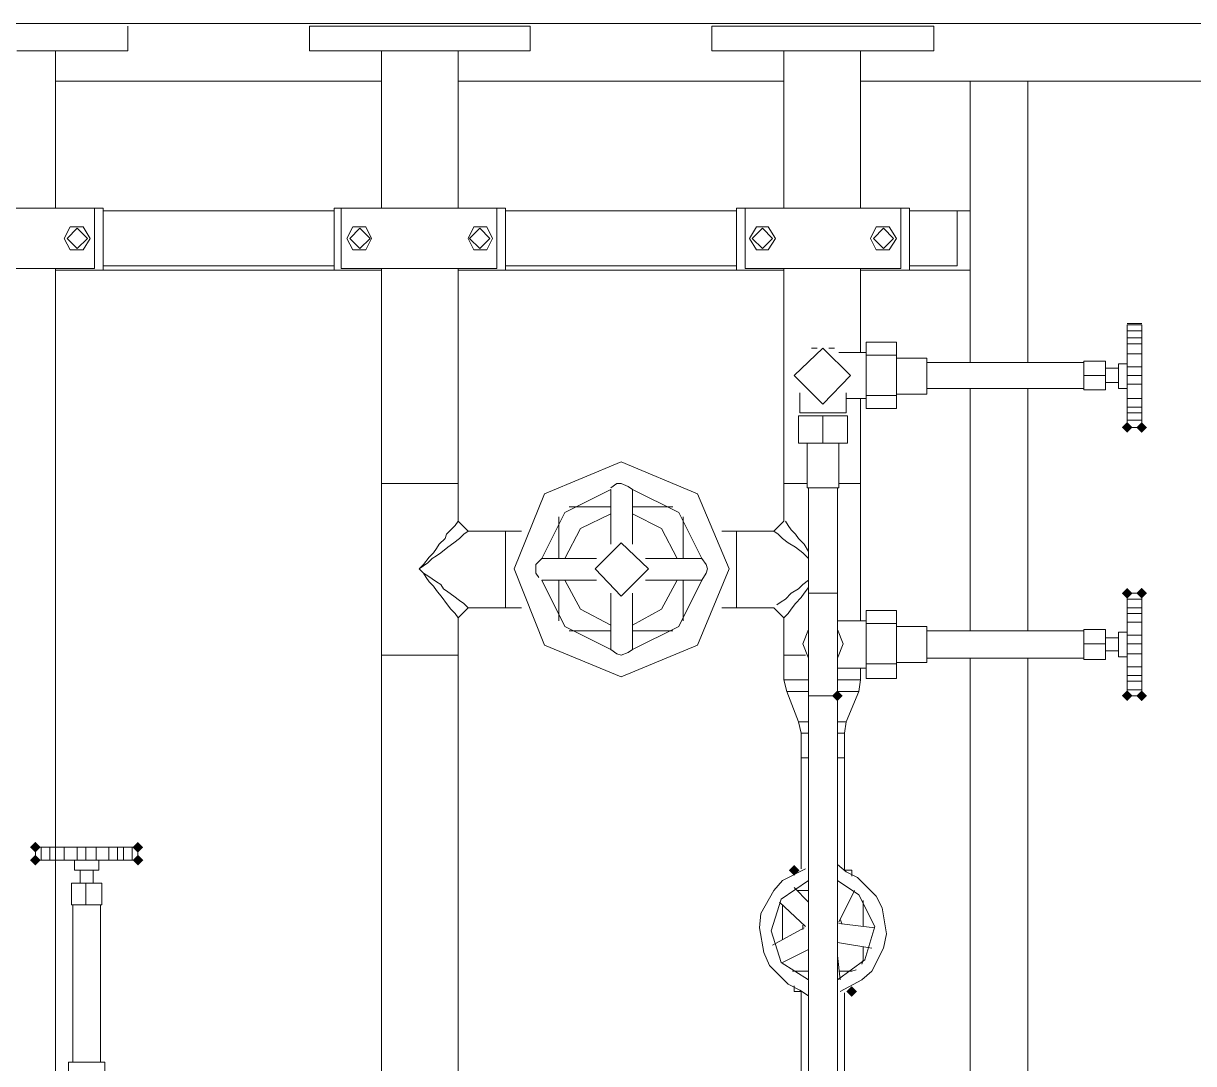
# Model space of a CAD drawing. Header units: millimetres. Extents: x -4415 to 173792, y -78716 to 47289.
# Drawn here: x 43758 to 44629, y 3240 to 4014 of the extents above; entities that cross this region are included whole.
import ezdxf

# ---------------------------------------------------------------- set-up
doc = ezdxf.new("R2010")
doc.units = ezdxf.units.MM

msp = doc.modelspace()

# ---------------------------------------------------------------- hatches: boundary and pattern name
h = msp.add_hatch(color=0)
h.dxf.hatch_style = 2
h.paths.add_polyline_path([(44579.18, 3709.17), (44575.21, 3713.14), (44579.18, 3717.11), (44583.15, 3713.14)])
h = msp.add_hatch(color=0)
h.dxf.hatch_style = 2
h.paths.add_polyline_path([(44589.92, 3709.17), (44585.94, 3713.14), (44589.92, 3717.11), (44593.89, 3713.14)])
h = msp.add_hatch(color=0)
h.dxf.hatch_style = 2
h.paths.add_polyline_path([(44579.18, 3585.72), (44575.21, 3589.69), (44579.18, 3593.66), (44583.15, 3589.69)])
h = msp.add_hatch(color=0)
h.dxf.hatch_style = 2
h.paths.add_polyline_path([(44589.92, 3585.72), (44585.94, 3589.69), (44589.92, 3593.66), (44593.89, 3589.69)])
h = msp.add_hatch(color=0)
h.dxf.hatch_style = 2
h.paths.add_polyline_path([(44363.41, 3509.5), (44359.44, 3513.47), (44363.41, 3517.44), (44367.38, 3513.47)])
h = msp.add_hatch(color=0)
h.dxf.hatch_style = 2
h.paths.add_polyline_path([(44579.18, 3509.5), (44575.21, 3513.47), (44579.18, 3517.44), (44583.15, 3513.47)])
h = msp.add_hatch(color=0)
h.dxf.hatch_style = 2
h.paths.add_polyline_path([(44589.92, 3509.5), (44585.94, 3513.47), (44589.92, 3517.44), (44593.89, 3513.47)])
h = msp.add_hatch(color=0)
h.dxf.hatch_style = 2
h.paths.add_polyline_path([(43766.54, 3396.78), (43762.57, 3400.75), (43766.54, 3404.72), (43770.52, 3400.75)])
h = msp.add_hatch(color=0)
h.dxf.hatch_style = 2
h.paths.add_polyline_path([(43842.76, 3396.78), (43838.79, 3400.75), (43842.76, 3404.72), (43846.73, 3400.75)])
h = msp.add_hatch(color=0)
h.dxf.hatch_style = 2
h.paths.add_polyline_path([(43766.54, 3387.12), (43762.57, 3391.09), (43766.54, 3395.06), (43770.52, 3391.09)])
h = msp.add_hatch(color=0)
h.dxf.hatch_style = 2
h.paths.add_polyline_path([(43842.76, 3387.12), (43838.79, 3391.09), (43842.76, 3395.06), (43846.73, 3391.09)])
h = msp.add_hatch(color=0)
h.dxf.hatch_style = 2
h.paths.add_polyline_path([(44331.2, 3379.61), (44327.23, 3383.58), (44331.2, 3387.55), (44335.18, 3383.58)])
h = msp.add_hatch(color=0)
h.dxf.hatch_style = 2
h.paths.add_polyline_path([(44331.2, 3379.61), (44327.23, 3383.58), (44331.2, 3387.55), (44335.18, 3383.58)])
h = msp.add_hatch(color=0)
h.dxf.hatch_style = 2
h.paths.add_polyline_path([(44374.14, 3289.43), (44370.17, 3293.4), (44374.14, 3297.38), (44378.12, 3293.4)])
h = msp.add_hatch(color=0)
h.dxf.hatch_style = 2
h.paths.add_polyline_path([(44374.14, 3289.43), (44370.17, 3293.4), (44374.14, 3297.38), (44378.12, 3293.4)])

# ---------------------------------------------------------------- linework, layer by layer
at = {"color": 0, "lineweight": 0}
for points in [[(43494.95, 4013.72), (43801.97, 4013.72)], [(43801.97, 4013.72), (44002.71, 4013.72)], [(43835.25, 4011.57), (43835.25, 3993.32)], [(43970.51, 3993.32), (43970.51, 4011.57)], [(44134.75, 4011.57), (43970.51, 4011.57)], [(44102.55, 4013.72), (44002.71, 4013.72)], [(44102.55, 4013.72), (44303.29, 4013.72)], [(44134.75, 4011.57), (44134.75, 3993.32)], [(44270.01, 3993.32), (44270.01, 4011.57)], [(44435.33, 4011.57), (44270.01, 4011.57)], [(44402.05, 4013.72), (44303.29, 4013.72)], [(44402.05, 4013.72), (47800.74, 4013.72)], [(44435.33, 4011.57), (44435.33, 3993.32)], [(43835.25, 3993.32), (43752.59, 3993.32)], [(43781.57, 3993.32), (43781.57, 3876.31)], [(44134.75, 3993.32), (43970.51, 3993.32)], [(44024.18, 3876.31), (44024.18, 3993.32)], [(44081.08, 3993.32), (44081.08, 3876.31)], [(44435.33, 3993.32), (44270.01, 3993.32)], [(44323.69, 3876.31), (44323.69, 3993.32)], [(44380.58, 3993.32), (44380.58, 3876.31)], [(43781.57, 3970.78), (44024.18, 3970.78)], [(44081.08, 3970.78), (44323.69, 3970.78)], [(44380.58, 3970.78), (44785.29, 3970.78)], [(44462.17, 3970.78), (44505.11, 3970.78)], [(44462.17, 3761.45), (44462.17, 3970.78)], [(44505.11, 3761.45), (44505.11, 3970.78)], [(43694.62, 3876.31), (43810.56, 3876.31)], [(43781.57, 3876.31), (43817, 3876.31)], [(43810.56, 3876.31), (43810.56, 3831.23)], [(43817, 3876.31), (43817, 3830.15)], [(43988.76, 3876.31), (44024.18, 3876.31)], [(43988.76, 3830.15), (43988.76, 3876.31)], [(43994.13, 3876.31), (44110.06, 3876.31)], [(43994.13, 3831.23), (43994.13, 3876.31)], [(44081.08, 3876.31), (44116.5, 3876.31)], [(44110.06, 3876.31), (44110.06, 3831.23)], [(44116.5, 3876.31), (44116.5, 3830.15)], [(44288.26, 3876.31), (44323.69, 3876.31)], [(44288.26, 3830.15), (44288.26, 3876.31)], [(44294.7, 3876.31), (44410.64, 3876.31)], [(44294.7, 3831.23), (44294.7, 3876.31)], [(44380.58, 3876.31), (44417.08, 3876.31)], [(44410.64, 3876.31), (44410.64, 3831.23)], [(44417.08, 3876.31), (44417.08, 3830.15)], [(43817, 3874.16), (43988.76, 3874.16)], [(44116.5, 3874.16), (44288.26, 3874.16)], [(44417.08, 3874.16), (44452.51, 3874.16)], [(44452.51, 3874.16), (44452.51, 3833.37)], [(44452.51, 3874.16), (44462.17, 3874.16)], [(44462.17, 3830.15), (44462.17, 3874.16)], [(43788.01, 3853.77), (43792.31, 3862.36)], [(43792.31, 3862.36), (43801.97, 3862.36)], [(43801.97, 3862.36), (43807.34, 3853.77)], [(43998.42, 3853.77), (44002.71, 3862.36)], [(44002.71, 3862.36), (44012.37, 3862.36)], [(44012.37, 3862.36), (44016.67, 3853.77)], [(44088.59, 3853.77), (44092.89, 3862.36)], [(44092.89, 3862.36), (44102.55, 3862.36)], [(44102.55, 3862.36), (44106.84, 3853.77)], [(44297.92, 3853.77), (44303.29, 3862.36)], [(44303.29, 3862.36), (44311.88, 3862.36)], [(44311.88, 3862.36), (44317.25, 3853.77)], [(44388.1, 3853.77), (44392.39, 3862.36)], [(44392.39, 3862.36), (44402.05, 3862.36)], [(44402.05, 3862.36), (44407.42, 3853.77)], [(43792.31, 3845.18), (43788.01, 3853.77)], [(43807.34, 3853.77), (43801.97, 3845.18)], [(44002.71, 3845.18), (43998.42, 3853.77)], [(44016.67, 3853.77), (44012.37, 3845.18)], [(44092.89, 3845.18), (44088.59, 3853.77)], [(44106.84, 3853.77), (44102.55, 3845.18)], [(44303.29, 3845.18), (44297.92, 3853.77)], [(44317.25, 3853.77), (44311.88, 3845.18)], [(44392.39, 3845.18), (44388.1, 3853.77)], [(44407.42, 3853.77), (44402.05, 3845.18)], [(43801.97, 3845.18), (43792.31, 3845.18)], [(44012.37, 3845.18), (44002.71, 3845.18)], [(44102.55, 3845.18), (44092.89, 3845.18)], [(44311.88, 3845.18), (44303.29, 3845.18)], [(44402.05, 3845.18), (44392.39, 3845.18)], [(43817, 3833.37), (43988.76, 3833.37)], [(44116.5, 3833.37), (44288.26, 3833.37)], [(44417.08, 3833.37), (44452.51, 3833.37)], [(43810.56, 3831.23), (43694.62, 3831.23)], [(43781.57, 3831.23), (43781.57, 3400.75)], [(43817, 3830.15), (43781.57, 3830.15)], [(43817, 3830.15), (43988.76, 3830.15)], [(44024.18, 3830.15), (43988.76, 3830.15)], [(44110.06, 3831.23), (43994.13, 3831.23)], [(44024.18, 3671.27), (44024.18, 3831.23)], [(44081.08, 3831.23), (44081.08, 3671.27)], [(44116.5, 3830.15), (44081.08, 3830.15)], [(44116.5, 3830.15), (44288.26, 3830.15)], [(44323.69, 3830.15), (44288.26, 3830.15)], [(44410.64, 3831.23), (44294.7, 3831.23)], [(44323.69, 3671.27), (44323.69, 3831.23)], [(44380.58, 3831.23), (44380.58, 3768.96)], [(44417.08, 3830.15), (44380.58, 3830.15)], [(44417.08, 3830.15), (44462.17, 3830.15)], [(44579.18, 3790.43), (44589.92, 3790.43)], [(44589.92, 3789.36), (44579.18, 3789.36)], [(44579.18, 3785.06), (44579.18, 3789.36)], [(44589.92, 3785.06), (44589.92, 3789.36)], [(44589.92, 3785.06), (44579.18, 3785.06)], [(44579.18, 3785.06), (44579.18, 3779.7)], [(44589.92, 3785.06), (44589.92, 3779.7)], [(44344.09, 3772.18), (44348.38, 3772.18)], [(44356.97, 3772.18), (44361.26, 3772.18)], [(44384.88, 3776.48), (44407.42, 3776.48)], [(44384.88, 3776.48), (44384.88, 3766.82)], [(44407.42, 3776.48), (44407.42, 3766.82)], [(44589.92, 3779.7), (44579.18, 3779.7)], [(44579.18, 3779.7), (44579.18, 3775.4)], [(44589.92, 3775.4), (44579.18, 3775.4)], [(44579.18, 3767.89), (44579.18, 3775.4)], [(44589.92, 3779.7), (44589.92, 3775.4)], [(44589.92, 3767.89), (44589.92, 3775.4)], [(44364.48, 3768.96), (44384.88, 3768.96)], [(44384.88, 3766.82), (44407.42, 3766.82)], [(44384.88, 3766.82), (44384.88, 3736.76)], [(44407.42, 3766.82), (44407.42, 3736.76)], [(44407.42, 3764.67), (44429.97, 3764.67)], [(44429.97, 3764.67), (44429.97, 3751.79)], [(44589.92, 3767.89), (44579.18, 3767.89)], [(44579.18, 3767.89), (44579.18, 3758.23)], [(44589.92, 3767.89), (44589.92, 3758.23)], [(44429.97, 3761.45), (44546.98, 3761.45)], [(44546.98, 3762.52), (44563.08, 3762.52)], [(44546.98, 3751.79), (44546.98, 3762.52)], [(44563.08, 3751.79), (44563.08, 3762.52)], [(44563.08, 3757.15), (44572.74, 3757.15)], [(44572.74, 3760.37), (44579.18, 3760.37)], [(44572.74, 3742.12), (44572.74, 3760.37)], [(44589.92, 3758.23), (44579.18, 3758.23)], [(44579.18, 3758.23), (44579.18, 3751.79)], [(44589.92, 3758.23), (44589.92, 3751.79)], [(44429.97, 3751.79), (44429.97, 3737.83)], [(44546.98, 3751.79), (44563.08, 3751.79)], [(44546.98, 3741.05), (44546.98, 3751.79)], [(44563.08, 3741.05), (44563.08, 3751.79)], [(44572.74, 3746.42), (44563.08, 3746.42)], [(44589.92, 3751.79), (44579.18, 3751.79)], [(44579.18, 3745.35), (44579.18, 3751.79)], [(44589.92, 3745.35), (44579.18, 3745.35)], [(44579.18, 3745.35), (44579.18, 3734.61)], [(44589.92, 3745.35), (44589.92, 3751.79)], [(44589.92, 3745.35), (44589.92, 3734.61)], [(44335.5, 3723.88), (44335.5, 3738.9)], [(44369.85, 3738.9), (44369.85, 3723.88)], [(44384.88, 3736.76), (44407.42, 3736.76)], [(44384.88, 3736.76), (44384.88, 3727.1)], [(44429.97, 3737.83), (44407.42, 3737.83)], [(44407.42, 3736.76), (44407.42, 3727.1)], [(44546.98, 3742.12), (44429.97, 3742.12)], [(44462.17, 3561.78), (44462.17, 3742.12)], [(44505.11, 3561.78), (44505.11, 3742.12)], [(44546.98, 3741.05), (44563.08, 3741.05)], [(44579.18, 3742.12), (44572.74, 3742.12)], [(44384.88, 3734.61), (44369.85, 3734.61)], [(44380.58, 3734.61), (44380.58, 3671.27)], [(44589.92, 3734.61), (44579.18, 3734.61)], [(44579.18, 3734.61), (44579.18, 3728.17)], [(44589.92, 3728.17), (44579.18, 3728.17)], [(44579.18, 3723.88), (44579.18, 3728.17)], [(44589.92, 3734.61), (44589.92, 3728.17)], [(44589.92, 3723.88), (44589.92, 3728.17)], [(44334.42, 3721.73), (44352.67, 3721.73)], [(44334.42, 3721.73), (44334.42, 3701.33)], [(44335.5, 3723.88), (44369.85, 3723.88)], [(44352.67, 3721.73), (44370.92, 3721.73)], [(44352.67, 3721.73), (44352.67, 3701.33)], [(44370.92, 3721.73), (44370.92, 3701.33)], [(44384.88, 3727.1), (44407.42, 3727.1)], [(44589.92, 3723.88), (44579.18, 3723.88)], [(44579.18, 3723.88), (44579.18, 3718.51)], [(44589.92, 3723.88), (44589.92, 3718.51)], [(44589.92, 3718.51), (44579.18, 3718.51)], [(44579.18, 3718.51), (44579.18, 3713.14)], [(44589.92, 3713.14), (44579.18, 3713.14)], [(44589.92, 3713.14), (44579.18, 3713.14)], [(44589.92, 3718.51), (44589.92, 3713.14)], [(44334.42, 3701.33), (44352.67, 3701.33)], [(44340.86, 3668.05), (44340.86, 3701.33)], [(44352.67, 3701.33), (44370.92, 3701.33)], [(44364.48, 3701.33), (44364.48, 3668.05)], [(44024.18, 3543.53), (44024.18, 3671.27)], [(44024.18, 3671.27), (44052.09, 3671.27)], [(44024.18, 3671.27), (44081.08, 3671.27)], [(44052.09, 3671.27), (44081.08, 3671.27)], [(44081.08, 3671.27), (44081.08, 3643.36)], [(44143.34, 3615.45), (44160.52, 3649.8), (44194.87, 3666.98)], [(44210.97, 3666.98), (44207.75, 3669.13), (44202.38, 3671.27), (44199.16, 3671.27), (44194.87, 3668.05)], [(44194.87, 3626.19), (44194.87, 3666.98)], [(44210.97, 3666.98), (44245.32, 3649.8), (44262.5, 3615.45)], [(44210.97, 3666.98), (44210.97, 3626.19)], [(44323.69, 3643.36), (44323.69, 3671.27)], [(44340.86, 3671.27), (44323.69, 3671.27)], [(44340.86, 3668.05), (44364.48, 3668.05)], [(44341.94, 3589.69), (44341.94, 3668.05)], [(44341.94, 3589.69), (44341.94, 3668.05)], [(44363.41, 3668.05), (44363.41, 3589.69)], [(44380.58, 3671.27), (44364.48, 3671.27)], [(44380.58, 3671.27), (44380.58, 3569.29)], [(44163.74, 3654.1), (44194.87, 3654.1)], [(44210.97, 3654.1), (44241.03, 3654.1)], [(44081.08, 3643.36), (44078.93, 3640.14), (44075.71, 3636.92), (44072.49, 3633.7), (44071.42, 3630.48), (44067.12, 3626.19), (44064.98, 3622.97), (44062.83, 3619.75), (44059.61, 3616.53), (44055.31, 3611.16), (44052.09, 3607.94)], [(44088.59, 3635.85), (44081.08, 3643.36)], [(44156.22, 3615.45), (44156.22, 3646.58)], [(44160.52, 3615.45), (44172.33, 3638), (44194.87, 3648.73)], [(44210.97, 3648.73), (44232.44, 3638), (44244.25, 3615.45)], [(44248.54, 3646.58), (44248.54, 3615.45)], [(44323.69, 3643.36), (44316.17, 3635.85)], [(44341.94, 3620.82), (44338.72, 3626.19), (44334.42, 3630.48), (44332.28, 3633.7), (44329.06, 3636.92), (44326.91, 3640.14), (44324.76, 3643.36)], [(44052.09, 3607.94), (44055.31, 3610.08), (44058.54, 3612.23), (44061.76, 3615.45), (44064.98, 3617.6), (44068.2, 3619.75), (44073.56, 3624.04), (44077.86, 3627.26), (44082.15, 3630.48), (44085.37, 3633.7), (44088.59, 3635.85)], [(44088.59, 3635.85), (44116.5, 3635.85)], [(44116.5, 3635.85), (44128.31, 3635.85)], [(44116.5, 3578.95), (44116.5, 3635.85)], [(44277.53, 3635.85), (44288.26, 3635.85)], [(44288.26, 3635.85), (44316.17, 3635.85)], [(44288.26, 3635.85), (44288.26, 3578.95)], [(44316.17, 3635.85), (44319.39, 3633.7), (44322.62, 3630.48), (44326.91, 3627.26), (44332.28, 3624.04), (44337.64, 3619.75), (44341.94, 3615.45)], [(44143.34, 3615.45), (44139.05, 3611.16), (44139.05, 3607.94), (44139.05, 3604.72), (44141.19, 3601.5)], [(44143.34, 3615.45), (44184.13, 3615.45)], [(44220.63, 3615.45), (44262.5, 3615.45)], [(44262.5, 3599.35), (44265.72, 3604.72), (44266.79, 3607.94), (44265.72, 3611.16), (44262.5, 3615.45)], [(44052.09, 3607.94), (44055.31, 3604.72), (44057.46, 3601.5), (44059.61, 3598.28), (44062.83, 3595.06), (44064.98, 3591.84), (44069.27, 3586.47), (44072.49, 3582.17), (44075.71, 3577.88), (44078.93, 3574.66), (44081.08, 3571.44)], [(44088.59, 3578.95), (44085.37, 3582.17), (44082.15, 3584.32), (44077.86, 3587.54), (44073.56, 3590.76), (44070.34, 3592.91), (44068.2, 3596.13), (44064.98, 3598.28), (44061.76, 3600.42), (44058.54, 3602.57), (44055.31, 3604.72), (44052.09, 3607.94)], [(44194.87, 3547.82), (44160.52, 3565), (44143.34, 3599.35)], [(44184.13, 3599.35), (44143.34, 3599.35)], [(44156.22, 3569.29), (44156.22, 3599.35)], [(44194.87, 3566.07), (44172.33, 3577.88), (44160.52, 3599.35)], [(44262.5, 3599.35), (44245.32, 3565), (44210.97, 3547.82)], [(44244.25, 3599.35), (44232.44, 3577.88), (44210.97, 3566.07)], [(44262.5, 3599.35), (44220.63, 3599.35)], [(44248.54, 3599.35), (44248.54, 3569.29)], [(44341.94, 3599.35), (44337.64, 3596.13), (44334.42, 3592.91), (44329.06, 3589.69), (44324.76, 3585.39), (44321.54, 3583.25), (44318.32, 3581.1)], [(44194.87, 3547.82), (44194.87, 3589.69)], [(44210.97, 3589.69), (44210.97, 3547.82)], [(44323.69, 3571.44), (44326.91, 3574.66), (44329.06, 3577.88), (44332.28, 3582.17), (44336.57, 3586.47), (44338.72, 3589.69), (44341.94, 3593.98)], [(44341.94, 3552.12), (44341.94, 3589.69)], [(44341.94, 3589.69), (44363.41, 3589.69)], [(44363.41, 3589.69), (44363.41, 3552.12)], [(44579.18, 3589.69), (44589.92, 3589.69)], [(44589.92, 3589.69), (44579.18, 3589.69)], [(44579.18, 3585.39), (44579.18, 3589.69)], [(44589.92, 3585.39), (44589.92, 3589.69)], [(44589.92, 3585.39), (44579.18, 3585.39)], [(44579.18, 3585.39), (44579.18, 3578.95)], [(44589.92, 3585.39), (44589.92, 3578.95)], [(44081.08, 3571.44), (44088.59, 3578.95)], [(44081.08, 3571.44), (44081.08, 3543.53)], [(44116.5, 3578.95), (44088.59, 3578.95)], [(44128.31, 3578.95), (44116.5, 3578.95)], [(44288.26, 3578.95), (44277.53, 3578.95)], [(44316.17, 3578.95), (44288.26, 3578.95)], [(44316.17, 3578.95), (44323.69, 3571.44)], [(44323.69, 3543.53), (44323.69, 3571.44)], [(44384.88, 3576.81), (44407.42, 3576.81)], [(44384.88, 3576.81), (44384.88, 3567.15)], [(44407.42, 3576.81), (44407.42, 3567.15)], [(44589.92, 3578.95), (44579.18, 3578.95)], [(44579.18, 3578.95), (44579.18, 3574.66)], [(44589.92, 3574.66), (44579.18, 3574.66)], [(44579.18, 3568.22), (44579.18, 3574.66)], [(44589.92, 3578.95), (44589.92, 3574.66)], [(44589.92, 3568.22), (44589.92, 3574.66)], [(44341.94, 3541.38), (44337.64, 3552.12), (44341.94, 3562.85)], [(44363.41, 3569.29), (44384.88, 3569.29)], [(44363.41, 3562.85), (44367.7, 3552.12), (44363.41, 3541.38)], [(44384.88, 3567.15), (44407.42, 3567.15)], [(44384.88, 3567.15), (44384.88, 3537.09)], [(44407.42, 3567.15), (44407.42, 3537.09)], [(44407.42, 3565), (44429.97, 3565)], [(44429.97, 3565), (44429.97, 3552.12)], [(44546.98, 3562.85), (44563.08, 3562.85)], [(44546.98, 3552.12), (44546.98, 3562.85)], [(44563.08, 3552.12), (44563.08, 3562.85)], [(44589.92, 3568.22), (44579.18, 3568.22)], [(44579.18, 3568.22), (44579.18, 3558.56)], [(44589.92, 3568.22), (44589.92, 3558.56)], [(44194.87, 3561.78), (44163.74, 3561.78)], [(44241.03, 3561.78), (44210.97, 3561.78)], [(44429.97, 3561.78), (44546.98, 3561.78)], [(44563.08, 3556.41), (44572.74, 3556.41)], [(44572.74, 3560.7), (44579.18, 3560.7)], [(44572.74, 3542.45), (44572.74, 3560.7)], [(44589.92, 3558.56), (44579.18, 3558.56)], [(44579.18, 3558.56), (44579.18, 3552.12)], [(44589.92, 3558.56), (44589.92, 3552.12)], [(44210.97, 3547.82), (44207.75, 3545.68), (44202.38, 3543.53), (44199.16, 3544.6), (44194.87, 3547.82)], [(44341.94, 3513.47), (44341.94, 3552.12)], [(44363.41, 3552.12), (44363.41, 3513.47)], [(44429.97, 3552.12), (44429.97, 3538.16)], [(44546.98, 3552.12), (44563.08, 3552.12)], [(44546.98, 3540.31), (44546.98, 3552.12)], [(44563.08, 3540.31), (44563.08, 3552.12)], [(44572.74, 3546.75), (44563.08, 3546.75)], [(44589.92, 3552.12), (44579.18, 3552.12)], [(44579.18, 3544.6), (44579.18, 3552.12)], [(44589.92, 3544.6), (44589.92, 3552.12)], [(44024.18, 3181.76), (44024.18, 3543.53)], [(44024.18, 3543.53), (44052.09, 3543.53)], [(44024.18, 3543.53), (44081.08, 3543.53)], [(44052.09, 3543.53), (44081.08, 3543.53)], [(44081.08, 3543.53), (44081.08, 3193.57)], [(44323.69, 3525.28), (44323.69, 3543.53)], [(44339.79, 3543.53), (44323.69, 3543.53)], [(44384.88, 3537.09), (44407.42, 3537.09)], [(44384.88, 3537.09), (44384.88, 3526.35)], [(44429.97, 3538.16), (44407.42, 3538.16)], [(44407.42, 3537.09), (44407.42, 3526.35)], [(44546.98, 3541.38), (44429.97, 3541.38)], [(44462.17, 3186.05), (44462.17, 3541.38)], [(44505.11, 3186.05), (44505.11, 3541.38)], [(44546.98, 3540.31), (44563.08, 3540.31)], [(44579.18, 3542.45), (44572.74, 3542.45)], [(44589.92, 3544.6), (44579.18, 3544.6)], [(44579.18, 3544.6), (44579.18, 3534.94)], [(44589.92, 3544.6), (44589.92, 3534.94)], [(44384.88, 3533.87), (44363.41, 3533.87)], [(44380.58, 3533.87), (44380.58, 3525.28)], [(44589.92, 3534.94), (44579.18, 3534.94)], [(44579.18, 3534.94), (44579.18, 3528.5)], [(44589.92, 3528.5), (44579.18, 3528.5)], [(44579.18, 3524.21), (44579.18, 3528.5)], [(44589.92, 3534.94), (44589.92, 3528.5)], [(44589.92, 3524.21), (44589.92, 3528.5)], [(44325.84, 3516.69), (44323.69, 3525.28)], [(44341.94, 3525.28), (44323.69, 3525.28)], [(44380.58, 3525.28), (44363.41, 3525.28)], [(44380.58, 3525.28), (44379.51, 3516.69)], [(44384.88, 3526.35), (44407.42, 3526.35)], [(44589.92, 3524.21), (44579.18, 3524.21)], [(44579.18, 3524.21), (44579.18, 3517.76)], [(44589.92, 3524.21), (44589.92, 3517.76)], [(44334.42, 3494.15), (44325.84, 3516.69)], [(44341.94, 3516.69), (44325.84, 3516.69)], [(44341.94, 3181.76), (44341.94, 3513.47)], [(44341.94, 3513.47), (44363.41, 3513.47)], [(44341.94, 3513.47), (44363.41, 3513.47)], [(44379.51, 3516.69), (44363.41, 3516.69)], [(44363.41, 3513.47), (44363.41, 3186.05)], [(44379.51, 3516.69), (44369.85, 3494.15)], [(44589.92, 3517.76), (44579.18, 3517.76)], [(44579.18, 3517.76), (44579.18, 3513.47)], [(44589.92, 3513.47), (44579.18, 3513.47)], [(44589.92, 3513.47), (44579.18, 3513.47)], [(44589.92, 3517.76), (44589.92, 3513.47)], [(44334.42, 3494.15), (44336.57, 3485.56)], [(44341.94, 3494.15), (44334.42, 3494.15)], [(44369.85, 3494.15), (44363.41, 3494.15)], [(44368.78, 3485.56), (44369.85, 3494.15)], [(44336.57, 3467.31), (44336.57, 3485.56)], [(44341.94, 3485.56), (44336.57, 3485.56)], [(44368.78, 3485.56), (44363.41, 3485.56)], [(44368.78, 3485.56), (44368.78, 3467.31)], [(44336.57, 3384.65), (44336.57, 3467.31)], [(44336.57, 3467.31), (44341.94, 3467.31)], [(44363.41, 3467.31), (44367.7, 3467.31)], [(44368.78, 3467.31), (44363.41, 3467.31)], [(44368.78, 3467.31), (44368.78, 3383.58)], [(43766.54, 3391.09), (43766.54, 3400.75)], [(43766.54, 3400.75), (43766.54, 3391.09)], [(43770.84, 3400.75), (43766.54, 3400.75)], [(43770.84, 3400.75), (43770.84, 3391.09)], [(43770.84, 3400.75), (43777.28, 3400.75)], [(43777.28, 3400.75), (43777.28, 3391.09)], [(43777.28, 3400.75), (43781.57, 3400.75)], [(43781.57, 3400.75), (43781.57, 3391.09)], [(43788.01, 3400.75), (43781.57, 3400.75)], [(43788.01, 3400.75), (43788.01, 3391.09)], [(43788.01, 3400.75), (43797.68, 3400.75)], [(43797.68, 3400.75), (43804.12, 3400.75)], [(43797.68, 3400.75), (43797.68, 3391.09)], [(43811.63, 3400.75), (43804.12, 3400.75)], [(43804.12, 3400.75), (43804.12, 3391.09)], [(43811.63, 3400.75), (43811.63, 3391.09)], [(43811.63, 3400.75), (43821.29, 3400.75)], [(43821.29, 3400.75), (43821.29, 3391.09)], [(43821.29, 3400.75), (43827.73, 3400.75)], [(43827.73, 3400.75), (43827.73, 3391.09)], [(43832.03, 3400.75), (43827.73, 3400.75)], [(43832.03, 3400.75), (43832.03, 3391.09)], [(43832.03, 3400.75), (43838.47, 3400.75)], [(43838.47, 3400.75), (43838.47, 3391.09)], [(43838.47, 3400.75), (43842.76, 3400.75)], [(43842.76, 3400.75), (43842.76, 3391.09)], [(43842.76, 3400.75), (43842.76, 3391.09)], [(43770.84, 3391.09), (43766.54, 3391.09)], [(43770.84, 3391.09), (43777.28, 3391.09)], [(43777.28, 3391.09), (43781.57, 3391.09)], [(43781.57, 3391.09), (43781.57, 3218.26)], [(43788.01, 3391.09), (43781.57, 3391.09)], [(43788.01, 3391.09), (43797.68, 3391.09)], [(43795.53, 3383.58), (43795.53, 3391.09)], [(43797.68, 3391.09), (43804.12, 3391.09)], [(43811.63, 3391.09), (43804.12, 3391.09)], [(43811.63, 3391.09), (43821.29, 3391.09)], [(43813.78, 3391.09), (43813.78, 3383.58)], [(43821.29, 3391.09), (43827.73, 3391.09)], [(43832.03, 3391.09), (43827.73, 3391.09)], [(43832.03, 3391.09), (43838.47, 3391.09)], [(43838.47, 3391.09), (43842.76, 3391.09)], [(43804.12, 3383.58), (43795.53, 3383.58)], [(43799.82, 3373.92), (43799.82, 3383.58)], [(43813.78, 3383.58), (43804.12, 3383.58)], [(43809.48, 3383.58), (43809.48, 3373.92)], [(44322.62, 3376.06), (44339.79, 3384.65)], [(44363.41, 3387.87), (44369.85, 3382.5)], [(44368.78, 3383.58), (44374.14, 3383.58)], [(44378.44, 3378.21), (44369.85, 3382.5)], [(44374.14, 3383.58), (44374.14, 3379.28)], [(43793.38, 3357.81), (43793.38, 3373.92)], [(43804.12, 3373.92), (43793.38, 3373.92)], [(43804.12, 3357.81), (43804.12, 3373.92)], [(43815.93, 3373.92), (43804.12, 3373.92)], [(43815.93, 3357.81), (43815.93, 3373.92)], [(44341.94, 3301.99), (44321.54, 3314.87), (44314.03, 3338.49), (44321.54, 3362.11), (44341.94, 3376.06)], [(44322.62, 3376.06), (44316.17, 3368.55)], [(44363.41, 3376.06), (44379.51, 3365.33)], [(44378.44, 3378.21), (44392.39, 3364.25)], [(44306.51, 3351.37), (44316.17, 3368.55)], [(44331.2, 3370.7), (44341.94, 3359.96)], [(44341.94, 3368.55), (44333.35, 3368.55)], [(44379.51, 3365.33), (44391.32, 3341.71), (44383.8, 3317.02), (44363.41, 3301.99)], [(44376.29, 3368.55), (44364.48, 3344.93)], [(44396.69, 3355.67), (44392.39, 3364.25)], [(43804.12, 3357.81), (43793.38, 3357.81)], [(43794.45, 3240.8), (43794.45, 3357.81)], [(43815.93, 3357.81), (43804.12, 3357.81)], [(43814.85, 3357.81), (43814.85, 3240.8)], [(44320.47, 3359.96), (44339.79, 3341.71)], [(44322.62, 3357.81), (44322.62, 3332.05)], [(44382.73, 3341.71), (44382.73, 3361.03)], [(44396.69, 3355.67), (44399.91, 3336.34)], [(44306.51, 3351.37), (44305.44, 3340.64)], [(44366.63, 3343.86), (44365.56, 3347.08)], [(44308.66, 3322.39), (44305.44, 3340.64)], [(44315.1, 3327.76), (44338.72, 3340.64)], [(44337.64, 3339.56), (44337.64, 3342.78)], [(44391.32, 3340.64), (44364.48, 3343.86)], [(44397.76, 3325.61), (44399.91, 3336.34)], [(44389.17, 3325.61), (44363.41, 3329.9)], [(44308.66, 3322.39), (44312.95, 3312.73)], [(44322.62, 3314.87), (44341.94, 3324.53)], [(44365.56, 3301.99), (44363.41, 3320.24)], [(44382.73, 3317.02), (44382.73, 3326.68)], [(44397.76, 3325.61), (44389.17, 3308.43)], [(44326.91, 3298.77), (44312.95, 3312.73)], [(44381.66, 3313.8), (44382.73, 3317.02)], [(44330.13, 3308.43), (44341.94, 3308.43)], [(44364.48, 3308.43), (44374.14, 3308.43)], [(44381.66, 3301.99), (44365.56, 3293.4)], [(44374.14, 3308.43), (44377.36, 3309.51)], [(44381.66, 3301.99), (44389.17, 3308.43)], [(44326.91, 3298.77), (44335.5, 3294.48)], [(44331.2, 3293.4), (44331.2, 3297.7)], [(44331.2, 3293.4), (44336.57, 3293.4)], [(44341.94, 3290.18), (44335.5, 3294.48)], [(44336.57, 3202.16), (44336.57, 3293.4)], [(44368.78, 3292.33), (44368.78, 3202.16)], [(43791.23, 3218.26), (43791.23, 3240.8)], [(43791.23, 3240.8), (43818.07, 3240.8)], [(43818.07, 3240.8), (43818.07, 3218.26)]]:
    msp.add_lwpolyline(points, dxfattribs=at)
for points in [[(43805.19, 3853.77), (43797.68, 3846.25), (43790.16, 3853.77), (43797.68, 3861.28)], [(44015.6, 3853.77), (44008.08, 3846.25), (44000.57, 3853.77), (44008.08, 3861.28)], [(44104.7, 3853.77), (44097.18, 3846.25), (44089.67, 3853.77), (44097.18, 3861.28)], [(44315.1, 3853.77), (44307.59, 3846.25), (44300.07, 3853.77), (44307.59, 3861.28)], [(44405.27, 3853.77), (44397.76, 3846.25), (44390.25, 3853.77), (44397.76, 3861.28)], [(44373.07, 3751.79), (44352.67, 3730.32), (44331.2, 3751.79), (44352.67, 3772.18)], [(44282.9, 3607.94), (44259.28, 3551.04), (44202.38, 3527.43), (44145.49, 3551.04), (44122.94, 3607.94), (44145.49, 3663.76), (44202.38, 3687.38), (44259.28, 3663.76)], [(44222.78, 3607.94), (44202.38, 3587.54), (44183.06, 3607.94), (44202.38, 3627.26)]]:
    msp.add_lwpolyline(points, close=True, dxfattribs=at)

doc.saveas('drawing.dxf')
